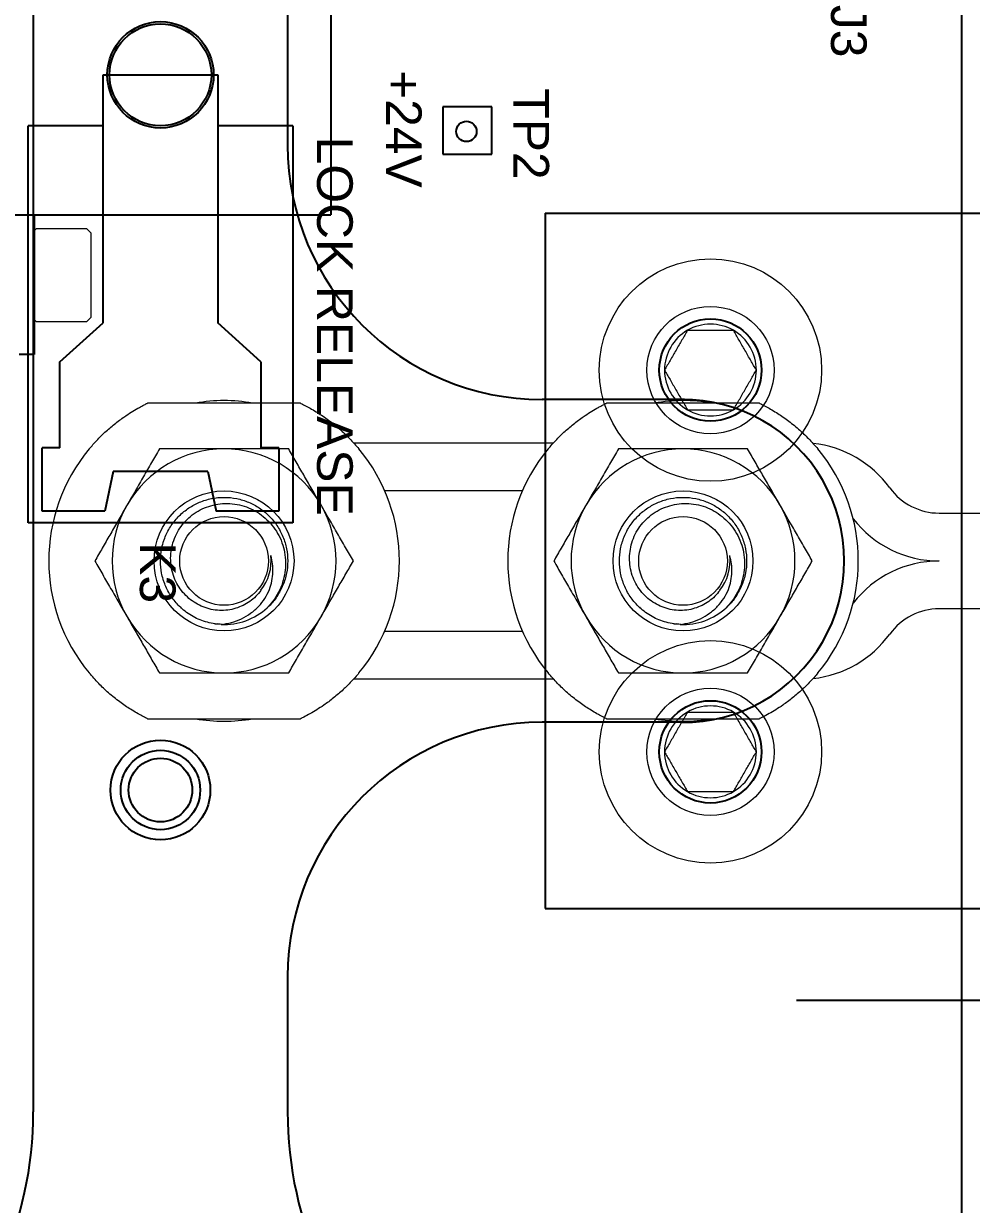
# Model space of a CAD drawing. Header units: inches. Extents: x 1.3 to 19.8, y 1.7 to 13.
# Drawn here: x 14.288 to 16.15, y 5.663 to 7.983 of the extents above; entities that cross this region are included whole.
import ezdxf

# ---------------------------------------------------------------- set-up
doc = ezdxf.new("R2010")
doc.units = ezdxf.units.IN
doc.header["$MEASUREMENT"] = 0
doc.linetypes.add('SLD-Solid', pattern=[0])
for name, color, linetype in [('45-1523-1', 80, 'Continuous'), ('Clamp', 30, 'Continuous'), ('Fastener', 134, 'Continuous'), ('Panel', 1, 'Continuous'), ('Solenoid', 6, 'Continuous'), ('Text', 50, 'Continuous')]:
    doc.layers.add(name, color=color, linetype=linetype)
doc.styles.get("Standard").update_dxf_attribs({"font": 'arial.ttf'})

msp = doc.modelspace()

# ---------------------------------------------------------------- linework, layer by layer
at = {"layer": '45-1523-1'}
for p, q in [((16.1315, 3.2522), (16.1315, 11.0022)), ((14.444, 7.3952), (14.444, 7.8822)), ((14.444, 7.8822), (14.669, 7.8822)), ((14.669, 7.8822), (14.669, 7.3952)), ((15.1115, 7.8192), (15.1115, 7.7262)), ((15.2075, 7.8192), (15.1115, 7.8192)), ((15.2075, 7.7262), (15.2075, 7.8192)), ((14.2965, 7.0022), (14.2965, 7.7822)), ((14.444, 7.7822), (14.2965, 7.7822)), ((14.8165, 7.7822), (14.669, 7.7822)), ((14.8165, 7.7822), (14.8165, 7.0022)), ((15.1115, 7.7262), (15.2075, 7.7262)), ((14.359, 7.3182), (14.444, 7.3952)), ((14.754, 7.3182), (14.669, 7.3952)), ((14.359, 7.1492), (14.359, 7.3182)), ((14.754, 7.3182), (14.754, 7.1492)), ((14.324, 7.0252), (14.324, 7.1492)), ((14.359, 7.1492), (14.324, 7.1492)), ((14.789, 7.1492), (14.754, 7.1492)), ((14.789, 7.1492), (14.789, 7.0252)), ((14.4635, 7.1032), (14.447, 7.0252)), ((14.6495, 7.1032), (14.4635, 7.1032)), ((14.6495, 7.1032), (14.666, 7.0252)), ((14.447, 7.0252), (14.324, 7.0252)), ((14.789, 7.0252), (14.666, 7.0252)), ((14.8165, 7.0022), (14.2965, 7.0022))]:
    msp.add_line(p, q, dxfattribs=at)
for centre, radius in [((15.1578, 7.771), 0.02), ((14.5565, 6.4772), 0.078)]:
    msp.add_circle(centre, radius, dxfattribs=at)
at = {"layer": 'Clamp'}
for p, q in [((14.8065, 8.7011), (14.8065, 7.7442)), ((14.3065, 8.0091), (14.3065, 5.8453)), ((15.5863, 7.2442), (15.3065, 7.2442)), ((15.5863, 6.6102), (15.3065, 6.6102)), ((14.8065, 6.1102), (14.8065, 5.8453))]:
    msp.add_line(p, q, dxfattribs=at)
at = {"layer": 'Clamp', "linetype": 'Continuous', "lineweight": 0}
for p, q in [((14.8318, 7.2372), (14.5313, 7.2372)), ((15.7337, 7.2372), (15.4332, 7.2372)), ((14.9361, 7.1592), (15.3289, 7.1592)), ((15.2678, 7.0652), (14.9972, 7.0652)), ((16.087, 7.0212), (16.8165, 7.0212)), ((14.5632, 6.9656), (14.5627, 6.966)), ((15.4652, 6.9656), (15.4647, 6.966)), ((14.5627, 6.8883), (14.5632, 6.8887)), ((15.4647, 6.8883), (15.4652, 6.8887)), ((14.5962, 6.8363), (14.5975, 6.8347)), ((15.4982, 6.8363), (15.4994, 6.8347)), ((16.8165, 6.8332), (16.087, 6.8332)), ((14.6782, 6.8025), (14.6695, 6.8034)), ((15.5801, 6.8025), (15.5715, 6.8034)), ((14.9972, 6.7892), (15.2678, 6.7892)), ((15.329, 6.6952), (14.9361, 6.6952)), ((14.5313, 6.6172), (14.8318, 6.6172)), ((15.4332, 6.6172), (15.7337, 6.6172))]:
    msp.add_line(p, q, dxfattribs=at)
at = {"layer": 'Clamp', "linetype": 'Continuous', "lineweight": 0, "flags": 128}
for points in [[(14.6757, 6.8023), (14.6645, 6.8033), (14.663, 6.8035)], [(15.5777, 6.8023), (15.5665, 6.8033), (15.5649, 6.8035)]]:
    msp.add_lwpolyline(points, dxfattribs=at)
at = {"layer": 'Clamp', "linetype": 'Continuous', "lineweight": 0}
for centre, radius in [((14.6815, 6.9272), 0.1375), ((15.5835, 6.9272), 0.1375), ((14.6815, 6.9272), 0.0871), ((14.6815, 6.9272), 0.0871), ((15.5835, 6.9272), 0.0871), ((15.5835, 6.9272), 0.0871)]:
    msp.add_circle(centre, radius, dxfattribs=at)
at = {"layer": 'Clamp'}
msp.add_circle((14.5565, 6.4772), 0.098, dxfattribs=at)
for centre, radius, start, end in [((15.3065, 7.7442), 0.5, 180, 270), ((15.5835, 6.9272), 0.317, 269.4871, 90.5129), ((15.3065, 6.1102), 0.5, 90, 180), ((13.5565, 5.8453), 0.75, 311.321, 0), ((15.5565, 5.8453), 0.75, 180, 228.679)]:
    msp.add_arc(centre, radius, start, end, dxfattribs=at)
at = {"layer": 'Clamp', "linetype": 'Continuous', "lineweight": 0}
for centre, radius, start, end in [((14.6815, 6.9272), 0.315, 90, 100.2222), ((14.6815, 6.9272), 0.315, 79.7778, 90), ((15.5835, 6.9272), 0.315, 90, 100.2222), ((15.5835, 6.9272), 0.315, 79.7778, 90), ((14.6815, 6.9272), 0.3445, 140.3104, 219.6896), ((14.6815, 6.9272), 0.22, 90, 150), ((14.6815, 6.9272), 0.22, 30, 90), ((14.6815, 6.9272), 0.3445, 320.3104, 39.6896), ((15.5835, 6.9272), 0.3445, 140.3104, 219.6896), ((15.5835, 6.9272), 0.22, 90, 150), ((15.5835, 6.9272), 0.22, 30, 90), ((15.8165, 6.9452), 0.214, 35.9321, 83.9571), ((15.5835, 6.9272), 0.3445, 320.3104, 39.6896), ((16.087, 7.1412), 0.12, 215.9321, 270), ((14.6815, 6.9272), 0.22, 150, 210), ((14.6815, 6.9272), 0.22, 330, 30), ((15.5835, 6.9272), 0.22, 150, 210), ((15.5835, 6.9272), 0.22, 330, 30), ((16.087, 7.1412), 0.214, 217.7843, 270), ((14.6815, 6.9272), 0.0925, 321.4009, 6.4519), ((15.5835, 6.9272), 0.0925, 321.4009, 6.4519), ((16.087, 6.7132), 0.214, 90, 142.2157), ((14.6815, 6.9272), 0.125, 267.3271, 312.7445), ((15.5835, 6.9272), 0.125, 267.3271, 312.7445), ((16.087, 6.7132), 0.12, 90, 144.0679), ((14.6815, 6.9272), 0.22, 210, 270), ((14.6815, 6.9272), 0.22, 270, 330), ((15.5835, 6.9272), 0.22, 210, 270), ((15.5835, 6.9272), 0.22, 270, 330), ((15.8165, 6.9092), 0.214, 276.0627, 324.0679), ((14.6815, 6.9272), 0.315, 259.7778, 280.2222), ((15.5835, 6.9272), 0.315, 259.7778, 280.2222)]:
    msp.add_arc(centre, radius, start, end, dxfattribs=at)
for points, knots in [([(14.4165, 7.1472), (14.4214, 7.1529), (14.4313, 7.1644), (14.4481, 7.1809), (14.4663, 7.1965), (14.4838, 7.2095), (14.4992, 7.2196), (14.5104, 7.2262), (14.5188, 7.2308), (14.5256, 7.2344), (14.5305, 7.2368), (14.5311, 7.2371), (14.5313, 7.2372)], [0, 0, 0, 0, 0.121921, 0.24654, 0.387625, 0.531601, 0.635216, 0.740398, 0.799933, 0.860369, 0.947583, 1, 1, 1, 1]), ([(14.8318, 7.2372), (14.8323, 7.2369), (14.8335, 7.2363), (14.8422, 7.232), (14.8533, 7.2259), (14.8681, 7.217), (14.8868, 7.2043), (14.9082, 7.1871), (14.9285, 7.168), (14.9406, 7.1541), (14.9466, 7.1472)], [0, 0, 0, 0, 0.080226, 0.185456, 0.279715, 0.374206, 0.537738, 0.701359, 0.85078, 1, 1, 1, 1]), ([(15.3184, 7.1472), (15.3233, 7.1529), (15.3333, 7.1644), (15.3501, 7.1809), (15.3683, 7.1965), (15.3857, 7.2095), (15.4012, 7.2196), (15.4123, 7.2262), (15.4208, 7.2308), (15.4275, 7.2344), (15.4324, 7.2368), (15.433, 7.2371), (15.4332, 7.2372)], [0, 0, 0, 0, 0.121921, 0.24654, 0.387625, 0.531601, 0.635216, 0.740398, 0.799933, 0.860369, 0.947583, 1, 1, 1, 1]), ([(15.7337, 7.2372), (15.7343, 7.2369), (15.7355, 7.2363), (15.7442, 7.232), (15.7552, 7.2259), (15.77, 7.217), (15.7887, 7.2043), (15.8101, 7.1871), (15.8304, 7.168), (15.8425, 7.1541), (15.8486, 7.1472)], [0, 0, 0, 0, 0.080226, 0.185456, 0.279715, 0.374206, 0.537738, 0.701359, 0.85078, 1, 1, 1, 1]), ([(14.5545, 7.1472), (14.5494, 7.1383), (14.5391, 7.1205), (14.5234, 7.0932), (14.5073, 7.0654), (14.4965, 7.0466), (14.491, 7.0372)], [0, 0, 0, 0, 0.247269, 0.495363, 0.746874, 1, 1, 1, 1]), ([(14.6815, 7.1472), (14.6718, 7.1472), (14.6455, 7.1472), (14.6028, 7.1472), (14.5707, 7.1472), (14.5545, 7.1472)], [0, 0, 0, 0, 0.227076, 0.611316, 1, 1, 1, 1]), ([(14.8086, 7.1472), (14.8001, 7.1472), (14.7752, 7.1472), (14.7414, 7.1472), (14.7074, 7.1472), (14.6902, 7.1472), (14.6815, 7.1472)], [0, 0, 0, 0, 0.20488, 0.599678, 0.799417, 1, 1, 1, 1]), ([(14.8721, 7.0372), (14.8706, 7.0398), (14.8641, 7.0509), (14.8527, 7.0707), (14.8379, 7.0963), (14.8232, 7.1219), (14.8134, 7.1387), (14.8086, 7.1472)], [0, 0, 0, 0, 0.070035, 0.299797, 0.530821, 0.76502, 1, 1, 1, 1]), ([(15.4565, 7.1472), (15.4513, 7.1383), (15.4411, 7.1205), (15.4253, 7.0932), (15.4092, 7.0654), (15.3984, 7.0466), (15.393, 7.0372)], [0, 0, 0, 0, 0.247269, 0.495363, 0.746874, 1, 1, 1, 1]), ([(15.5835, 7.1472), (15.5737, 7.1472), (15.5475, 7.1472), (15.5047, 7.1472), (15.4726, 7.1472), (15.4565, 7.1472)], [0, 0, 0, 0, 0.227076, 0.611316, 1, 1, 1, 1]), ([(15.7105, 7.1472), (15.702, 7.1472), (15.6772, 7.1472), (15.6433, 7.1472), (15.6093, 7.1472), (15.5921, 7.1472), (15.5835, 7.1472)], [0, 0, 0, 0, 0.20488, 0.599678, 0.799417, 1, 1, 1, 1]), ([(15.774, 7.0372), (15.7725, 7.0398), (15.7661, 7.0509), (15.7547, 7.0707), (15.7399, 7.0963), (15.7251, 7.1219), (15.7154, 7.1387), (15.7105, 7.1472)], [0, 0, 0, 0, 0.070035, 0.299797, 0.530821, 0.76502, 1, 1, 1, 1]), ([(14.6757, 6.8023), (14.6653, 6.8035), (14.6449, 6.806), (14.6168, 6.8189), (14.5941, 6.8364), (14.577, 6.8571), (14.5652, 6.8792), (14.5581, 6.9029), (14.5558, 6.9272), (14.5581, 6.9514), (14.5652, 6.9751), (14.577, 6.9972), (14.5928, 7.0164), (14.6118, 7.0318), (14.6332, 7.0433), (14.6567, 7.0505), (14.6815, 7.053), (14.7064, 7.0505), (14.7299, 7.0433), (14.7513, 7.0318), (14.7702, 7.0164), (14.7861, 6.9972), (14.7979, 6.9751), (14.805, 6.9514), (14.8073, 6.9272), (14.805, 6.9029), (14.7979, 6.8792), (14.7859, 6.8574), (14.7754, 6.8431), (14.7683, 6.8374), (14.7677, 6.8369)], [0, 0, 0, 0, 0.0456705, 0.0897071, 0.1340027, 0.1704346, 0.2071119, 0.2433015, 0.2783272, 0.3133528, 0.3495425, 0.3862198, 0.4226516, 0.4581338, 0.4928334, 0.5287051, 0.5653002, 0.6018953, 0.6377671, 0.6724667, 0.7079488, 0.7443807, 0.781058, 0.8172476, 0.8522733, 0.8872989, 0.9234886, 0.9601659, 0.9965977, 1, 1, 1, 1]), ([(15.5777, 6.8023), (15.5673, 6.8035), (15.5469, 6.806), (15.5187, 6.8189), (15.4961, 6.8364), (15.4789, 6.8571), (15.4671, 6.8792), (15.46, 6.9029), (15.4577, 6.9272), (15.46, 6.9514), (15.4671, 6.9751), (15.4789, 6.9972), (15.4948, 7.0164), (15.5137, 7.0318), (15.5351, 7.0433), (15.5586, 7.0505), (15.5835, 7.053), (15.6084, 7.0505), (15.6318, 7.0433), (15.6533, 7.0318), (15.6722, 7.0164), (15.688, 6.9972), (15.6998, 6.9751), (15.7069, 6.9514), (15.7093, 6.9272), (15.7069, 6.9029), (15.6999, 6.8792), (15.6878, 6.8574), (15.6774, 6.8431), (15.6703, 6.8374), (15.6697, 6.8369)], [0, 0, 0, 0, 0.0456705, 0.0897071, 0.1340027, 0.1704346, 0.2071119, 0.2433015, 0.2783272, 0.3133528, 0.3495425, 0.3862198, 0.4226516, 0.4581338, 0.4928334, 0.5287051, 0.5653002, 0.6018953, 0.6377671, 0.6724667, 0.7079488, 0.7443807, 0.781058, 0.8172476, 0.8522733, 0.8872989, 0.9234886, 0.9601659, 0.9965977, 1, 1, 1, 1]), ([(14.491, 7.0372), (14.4895, 7.0346), (14.4831, 7.0234), (14.4717, 7.0037), (14.4569, 6.978), (14.4421, 6.9524), (14.4324, 6.9356), (14.4275, 6.9272)], [0, 0, 0, 0, 0.070035, 0.299797, 0.530821, 0.76502, 1, 1, 1, 1]), ([(14.7539, 6.8694), (14.7507, 6.8654), (14.7443, 6.8573), (14.7324, 6.8474), (14.719, 6.8395), (14.7044, 6.8337), (14.6887, 6.8303), (14.6724, 6.8296), (14.6561, 6.8317), (14.6404, 6.8364), (14.6257, 6.8437), (14.6122, 6.8534), (14.6003, 6.8653), (14.5904, 6.8792), (14.5828, 6.8948), (14.578, 6.9113), (14.5761, 6.9286), (14.577, 6.946), (14.5807, 6.9633), (14.5873, 6.9799), (14.5966, 6.9954), (14.6085, 7.0091), (14.6226, 7.0207), (14.6384, 7.0298), (14.6558, 7.0363), (14.674, 7.04), (14.693, 7.0405), (14.7118, 7.0379), (14.7301, 7.0321), (14.7471, 7.0233), (14.7626, 7.0118), (14.7761, 6.9979), (14.7874, 6.9815), (14.7958, 6.9635), (14.801, 6.9441), (14.803, 6.9242), (14.8016, 6.9042), (14.797, 6.8845), (14.789, 6.8654), (14.7787, 6.8488), (14.7702, 6.8395), (14.7664, 6.8354)], [0, 0, 0, 0, 0.021792, 0.044215, 0.066002, 0.088361, 0.111233, 0.134758, 0.1578, 0.181511, 0.204552, 0.228215, 0.252123, 0.276703, 0.300997, 0.325995, 0.350289, 0.375255, 0.400209, 0.425851, 0.451396, 0.477682, 0.503227, 0.529497, 0.555503, 0.582217, 0.609014, 0.636588, 0.663385, 0.690953, 0.718019, 0.745813, 0.773861, 0.802723, 0.830771, 0.859632, 0.887765, 0.916647, 0.945947, 0.976097, 1, 1, 1, 1]), ([(14.9356, 6.9272), (14.9304, 6.936), (14.9202, 6.9538), (14.9044, 6.9811), (14.8884, 7.009), (14.8775, 7.0277), (14.8721, 7.0372)], [0, 0, 0, 0, 0.247269, 0.495363, 0.746874, 1, 1, 1, 1]), ([(15.393, 7.0372), (15.3915, 7.0346), (15.385, 7.0234), (15.3736, 7.0037), (15.3588, 6.978), (15.344, 6.9524), (15.3343, 6.9356), (15.3295, 6.9272)], [0, 0, 0, 0, 0.070035, 0.299797, 0.530821, 0.76502, 1, 1, 1, 1]), ([(15.6558, 6.8694), (15.6527, 6.8654), (15.6463, 6.8573), (15.6343, 6.8474), (15.621, 6.8395), (15.6063, 6.8337), (15.5906, 6.8303), (15.5744, 6.8296), (15.558, 6.8317), (15.5424, 6.8364), (15.5276, 6.8437), (15.5142, 6.8534), (15.5022, 6.8653), (15.4923, 6.8792), (15.4848, 6.8948), (15.48, 6.9113), (15.478, 6.9286), (15.4789, 6.946), (15.4826, 6.9633), (15.4892, 6.9799), (15.4986, 6.9954), (15.5105, 7.0091), (15.5246, 7.0207), (15.5404, 7.0298), (15.5577, 7.0363), (15.576, 7.04), (15.595, 7.0405), (15.6138, 7.0379), (15.6321, 7.0321), (15.649, 7.0233), (15.6645, 7.0118), (15.678, 6.9979), (15.6893, 6.9815), (15.6977, 6.9635), (15.703, 6.9441), (15.7049, 6.9242), (15.7035, 6.9042), (15.699, 6.8845), (15.691, 6.8654), (15.6807, 6.8488), (15.6721, 6.8395), (15.6683, 6.8354)], [0, 0, 0, 0, 0.021792, 0.044215, 0.066002, 0.088361, 0.111233, 0.134758, 0.1578, 0.181511, 0.204552, 0.228215, 0.252123, 0.276703, 0.300997, 0.325995, 0.350289, 0.375255, 0.400209, 0.425851, 0.451396, 0.477682, 0.503227, 0.529497, 0.555503, 0.582217, 0.609014, 0.636588, 0.663385, 0.690953, 0.718019, 0.745813, 0.773861, 0.802723, 0.830771, 0.859632, 0.887765, 0.916647, 0.945947, 0.976097, 1, 1, 1, 1]), ([(15.8375, 6.9272), (15.8324, 6.936), (15.8221, 6.9538), (15.8064, 6.9811), (15.7903, 7.009), (15.7795, 7.0277), (15.774, 7.0372)], [0, 0, 0, 0, 0.247269, 0.495363, 0.746874, 1, 1, 1, 1]), ([(14.6757, 6.8023), (14.6825, 6.8034), (14.6963, 6.8056), (14.7158, 6.8132), (14.734, 6.824), (14.7496, 6.8374), (14.7622, 6.8534), (14.7708, 6.8704), (14.7761, 6.8881), (14.778, 6.9051), (14.7774, 6.9219), (14.7748, 6.9323), (14.7735, 6.9376)], [0, 0, 0, 0, 0.107925, 0.218981, 0.326905, 0.43817, 0.540023, 0.645604, 0.736847, 0.830738, 0.914289, 1, 1, 1, 1]), ([(15.5777, 6.8023), (15.5845, 6.8034), (15.5983, 6.8056), (15.6178, 6.8132), (15.6359, 6.824), (15.6516, 6.8374), (15.6641, 6.8534), (15.6728, 6.8704), (15.678, 6.8881), (15.68, 6.9051), (15.6794, 6.9219), (15.6768, 6.9323), (15.6754, 6.9376)], [0, 0, 0, 0, 0.107925, 0.218981, 0.326905, 0.43817, 0.540023, 0.645604, 0.736847, 0.830738, 0.914289, 1, 1, 1, 1]), ([(14.4275, 6.9272), (14.4326, 6.9183), (14.4429, 6.9005), (14.4587, 6.8732), (14.4747, 6.8454), (14.4856, 6.8266), (14.491, 6.8172)], [0, 0, 0, 0, 0.247269, 0.495363, 0.746874, 1, 1, 1, 1]), ([(14.8721, 6.8172), (14.8736, 6.8198), (14.88, 6.8309), (14.8914, 6.8507), (14.9062, 6.8763), (14.921, 6.9019), (14.9307, 6.9187), (14.9356, 6.9272)], [0, 0, 0, 0, 0.070035, 0.299797, 0.530821, 0.76502, 1, 1, 1, 1]), ([(15.3295, 6.9272), (15.3346, 6.9183), (15.3448, 6.9005), (15.3606, 6.8732), (15.3767, 6.8454), (15.3875, 6.8266), (15.393, 6.8172)], [0, 0, 0, 0, 0.247269, 0.495363, 0.746874, 1, 1, 1, 1]), ([(15.774, 6.8172), (15.7755, 6.8198), (15.782, 6.8309), (15.7934, 6.8507), (15.8082, 6.8763), (15.8229, 6.9019), (15.8326, 6.9187), (15.8375, 6.9272)], [0, 0, 0, 0, 0.070035, 0.299797, 0.530821, 0.76502, 1, 1, 1, 1]), ([(14.491, 6.8172), (14.4925, 6.8146), (14.499, 6.8034), (14.5104, 6.7837), (14.5252, 6.758), (14.5399, 6.7324), (14.5497, 6.7156), (14.5545, 6.7072)], [0, 0, 0, 0, 0.070035, 0.299797, 0.530821, 0.76502, 1, 1, 1, 1]), ([(14.8086, 6.7072), (14.8137, 6.716), (14.824, 6.7338), (14.8397, 6.7611), (14.8558, 6.789), (14.8666, 6.8077), (14.8721, 6.8172)], [0, 0, 0, 0, 0.247269, 0.495363, 0.746874, 1, 1, 1, 1]), ([(15.393, 6.8172), (15.3945, 6.8146), (15.4009, 6.8034), (15.4123, 6.7837), (15.4271, 6.758), (15.4419, 6.7324), (15.4516, 6.7156), (15.4565, 6.7072)], [0, 0, 0, 0, 0.070035, 0.299797, 0.530821, 0.76502, 1, 1, 1, 1]), ([(15.7105, 6.7072), (15.7156, 6.716), (15.7259, 6.7338), (15.7417, 6.7611), (15.7577, 6.789), (15.7686, 6.8077), (15.774, 6.8172)], [0, 0, 0, 0, 0.247269, 0.495363, 0.746874, 1, 1, 1, 1]), ([(14.5313, 6.6172), (14.5308, 6.6174), (14.53, 6.6178), (14.5253, 6.6202), (14.519, 6.6234), (14.5098, 6.6284), (14.4952, 6.6372), (14.4763, 6.65), (14.4551, 6.6671), (14.4347, 6.6862), (14.4226, 6.7001), (14.4165, 6.7072)], [0, 0, 0, 0, 0.0802019, 0.1322421, 0.1857291, 0.2789298, 0.3744088, 0.5356536, 0.7014444, 0.848623, 1, 1, 1, 1]), ([(14.5545, 6.7072), (14.5705, 6.7072), (14.6026, 6.7072), (14.6453, 6.7072), (14.6718, 6.7072), (14.6815, 6.7072)], [0, 0, 0, 0, 0.3845964, 0.7729234, 1, 1, 1, 1]), ([(14.6815, 6.7072), (14.6985, 6.7072), (14.7327, 6.7072), (14.775, 6.7072), (14.8001, 6.7072), (14.8086, 6.7072)], [0, 0, 0, 0, 0.394523, 0.795077, 1, 1, 1, 1]), ([(14.9466, 6.7072), (14.9417, 6.7014), (14.9317, 6.6899), (14.9149, 6.6734), (14.8967, 6.6577), (14.8792, 6.6448), (14.8638, 6.6347), (14.8502, 6.6266), (14.8389, 6.6207), (14.8326, 6.6176), (14.832, 6.6173), (14.8318, 6.6172)], [0, 0, 0, 0, 0.123246, 0.246594, 0.389151, 0.531727, 0.636222, 0.740584, 0.860336, 0.947571, 1, 1, 1, 1]), ([(15.4332, 6.6172), (15.4327, 6.6174), (15.4319, 6.6178), (15.4272, 6.6202), (15.421, 6.6234), (15.4117, 6.6284), (15.3971, 6.6372), (15.3783, 6.65), (15.357, 6.6671), (15.3366, 6.6862), (15.3245, 6.7001), (15.3184, 6.7072)], [0, 0, 0, 0, 0.0802019, 0.1322421, 0.1857291, 0.2789298, 0.3744088, 0.5356536, 0.7014444, 0.848623, 1, 1, 1, 1]), ([(15.4565, 6.7072), (15.4725, 6.7072), (15.5046, 6.7072), (15.5473, 6.7072), (15.5737, 6.7072), (15.5835, 6.7072)], [0, 0, 0, 0, 0.3845964, 0.7729234, 1, 1, 1, 1]), ([(15.5835, 6.7072), (15.6004, 6.7072), (15.6346, 6.7072), (15.6769, 6.7072), (15.702, 6.7072), (15.7105, 6.7072)], [0, 0, 0, 0, 0.394523, 0.795077, 1, 1, 1, 1]), ([(15.8486, 6.7072), (15.8436, 6.7014), (15.8336, 6.6899), (15.8168, 6.6734), (15.7986, 6.6577), (15.7812, 6.6448), (15.7658, 6.6347), (15.7521, 6.6266), (15.7409, 6.6207), (15.7345, 6.6176), (15.7339, 6.6173), (15.7337, 6.6172)], [0, 0, 0, 0, 0.123246, 0.246594, 0.389151, 0.531727, 0.636222, 0.740584, 0.860336, 0.947571, 1, 1, 1, 1])]:
    msp.add_open_spline(points, degree=3, knots=knots, dxfattribs=at)
at = {"layer": 'Fastener', "color": 5}
for p, q in [((15.3124, 7.6102), (17.0625, 7.6102)), ((15.3124, 6.2442), (17.0625, 6.2442))]:
    msp.add_line(p, q, dxfattribs=at)
at = {"layer": 'Fastener'}
for p, q in [((14.3085, 7.6071), (14.3085, 7.3325)), ((14.3085, 7.3325), (14.2785, 7.3325))]:
    msp.add_line(p, q, dxfattribs=at)
at = {"layer": 'Fastener', "linetype": 'SLD-Solid', "lineweight": 15}
for p, q in [((14.3085, 7.5754), (14.3131, 7.58)), ((14.3085, 7.5754), (14.3085, 7.4885)), ((14.3131, 7.58), (14.4114, 7.58)), ((14.4114, 7.58), (14.4205, 7.5708)), ((14.4205, 7.4885), (14.4205, 7.5708)), ((14.3085, 7.4885), (14.3085, 7.4015)), ((14.4205, 7.4061), (14.4205, 7.4885)), ((14.3131, 7.397), (14.3085, 7.4015)), ((14.4205, 7.4061), (14.4114, 7.397)), ((14.4114, 7.397), (14.3131, 7.397))]:
    msp.add_line(p, q, dxfattribs=at)
for centre, radius in [((15.6374, 7.3022), 0.2185), ((15.6374, 7.3022), 0.125), ((15.6374, 6.5522), 0.2185), ((15.6374, 6.5522), 0.125)]:
    msp.add_circle(centre, radius, dxfattribs=at)
for centre, start, end in [((15.6374, 7.3022), 120, 180), ((15.6374, 7.3022), 60, 120), ((15.6374, 7.3022), 0, 60), ((15.6374, 7.3022), 180, 240), ((15.6374, 7.3022), 300, 0), ((15.6374, 7.3022), 240, 300), ((15.6374, 6.5522), 60, 120), ((15.6374, 6.5522), 120, 180), ((15.6374, 6.5522), 0, 60), ((15.6374, 6.5522), 180, 240), ((15.6374, 6.5522), 300, 0), ((15.6374, 6.5522), 240, 300)]:
    msp.add_arc(centre, 0.0902, start, end, dxfattribs=at)
for points, knots in [([(15.5923, 7.3803), (15.5888, 7.3742), (15.5852, 7.3679), (15.5796, 7.3582), (15.5777, 7.355), (15.5738, 7.3482), (15.5718, 7.3448), (15.5659, 7.3346), (15.562, 7.3278), (15.5544, 7.3146), (15.5508, 7.3083), (15.5472, 7.3022)], [0, 0, 0, 0, 0.25, 0.25, 0.375, 0.375, 0.5, 0.5, 0.75, 0.75, 1, 1, 1, 1]), ([(15.5923, 7.3803), (15.5993, 7.3803), (15.6067, 7.3803), (15.6217, 7.3803), (15.6295, 7.3803), (15.6454, 7.3803), (15.6531, 7.3803), (15.6682, 7.3803), (15.6756, 7.3803), (15.6825, 7.3803)], [0, 0, 0, 0, 0.25, 0.25, 0.5, 0.5, 0.75, 0.75, 1, 1, 1, 1]), ([(15.7276, 7.3022), (15.7241, 7.3083), (15.7205, 7.3145), (15.7149, 7.3242), (15.713, 7.3275), (15.7091, 7.3342), (15.7071, 7.3377), (15.7012, 7.3479), (15.6974, 7.3546), (15.6897, 7.3678), (15.6861, 7.3742), (15.6825, 7.3803)], [0, 0, 0, 0, 0.25, 0.25, 0.375, 0.375, 0.5, 0.5, 0.75, 0.75, 1, 1, 1, 1]), ([(15.5472, 7.3022), (15.5507, 7.2961), (15.5543, 7.2898), (15.5599, 7.2801), (15.5618, 7.2768), (15.5657, 7.2701), (15.5677, 7.2667), (15.5736, 7.2564), (15.5775, 7.2497), (15.5851, 7.2365), (15.5888, 7.2302), (15.5923, 7.224)], [0, 0, 0, 0, 0.25, 0.25, 0.375, 0.375, 0.5, 0.5, 0.75, 0.75, 1, 1, 1, 1]), ([(15.6825, 7.224), (15.6861, 7.2301), (15.6897, 7.2364), (15.6953, 7.2461), (15.6972, 7.2494), (15.701, 7.2561), (15.703, 7.2595), (15.7089, 7.2698), (15.7128, 7.2765), (15.7204, 7.2897), (15.7241, 7.296), (15.7276, 7.3022)], [0, 0, 0, 0, 0.25, 0.25, 0.375, 0.375, 0.5, 0.5, 0.75, 0.75, 1, 1, 1, 1]), ([(15.5923, 7.224), (15.5993, 7.224), (15.6067, 7.224), (15.6217, 7.224), (15.6295, 7.224), (15.6454, 7.224), (15.6531, 7.224), (15.6682, 7.224), (15.6756, 7.224), (15.6825, 7.224)], [0, 0, 0, 0, 0.25, 0.25, 0.5, 0.5, 0.75, 0.75, 1, 1, 1, 1]), ([(15.5923, 6.6303), (15.5888, 6.6242), (15.5852, 6.6179), (15.5796, 6.6082), (15.5777, 6.605), (15.5738, 6.5982), (15.5718, 6.5948), (15.5659, 6.5846), (15.562, 6.5778), (15.5544, 6.5646), (15.5508, 6.5583), (15.5472, 6.5522)], [0, 0, 0, 0, 0.25, 0.25, 0.375, 0.375, 0.5, 0.5, 0.75, 0.75, 1, 1, 1, 1]), ([(15.5923, 6.6303), (15.5993, 6.6303), (15.6067, 6.6303), (15.6217, 6.6303), (15.6295, 6.6303), (15.6454, 6.6303), (15.6531, 6.6303), (15.6682, 6.6303), (15.6756, 6.6303), (15.6825, 6.6303)], [0, 0, 0, 0, 0.25, 0.25, 0.5, 0.5, 0.75, 0.75, 1, 1, 1, 1]), ([(15.7276, 6.5522), (15.7241, 6.5583), (15.7205, 6.5645), (15.7149, 6.5742), (15.713, 6.5775), (15.7091, 6.5842), (15.7071, 6.5877), (15.7012, 6.5979), (15.6974, 6.6046), (15.6897, 6.6178), (15.6861, 6.6242), (15.6825, 6.6303)], [0, 0, 0, 0, 0.25, 0.25, 0.375, 0.375, 0.5, 0.5, 0.75, 0.75, 1, 1, 1, 1]), ([(15.5472, 6.5522), (15.5507, 6.5461), (15.5543, 6.5398), (15.5599, 6.5301), (15.5618, 6.5268), (15.5657, 6.5201), (15.5677, 6.5167), (15.5736, 6.5064), (15.5775, 6.4997), (15.5851, 6.4865), (15.5888, 6.4802), (15.5923, 6.474)], [0, 0, 0, 0, 0.25, 0.25, 0.375, 0.375, 0.5, 0.5, 0.75, 0.75, 1, 1, 1, 1]), ([(15.6825, 6.474), (15.6861, 6.4801), (15.6897, 6.4864), (15.6953, 6.4961), (15.6972, 6.4994), (15.701, 6.5061), (15.703, 6.5095), (15.7089, 6.5198), (15.7128, 6.5265), (15.7204, 6.5397), (15.7241, 6.546), (15.7276, 6.5522)], [0, 0, 0, 0, 0.25, 0.25, 0.375, 0.375, 0.5, 0.5, 0.75, 0.75, 1, 1, 1, 1]), ([(15.5923, 6.474), (15.5993, 6.474), (15.6067, 6.474), (15.6217, 6.474), (15.6295, 6.474), (15.6454, 6.474), (15.6531, 6.474), (15.6682, 6.474), (15.6756, 6.474), (15.6825, 6.474)], [0, 0, 0, 0, 0.25, 0.25, 0.5, 0.5, 0.75, 0.75, 1, 1, 1, 1])]:
    msp.add_open_spline(points, degree=3, knots=knots, dxfattribs=at)
at = {"layer": 'Panel', "color": 5}
msp.add_line((15.3124, 7.6102), (15.3124, 6.2442), dxfattribs=at)
at = {"layer": 'Panel'}
for centre, radius in [((14.5565, 7.8822), 0.1045), ((15.6374, 7.3022), 0.1005), ((15.6374, 6.5522), 0.1005), ((14.5565, 6.4772), 0.0625)]:
    msp.add_circle(centre, radius, dxfattribs=at)
at = {"layer": 'Solenoid'}
for p in [(14.8915, 8.1572), (14.2215, 7.6071)]:
    msp.add_line(p, (14.8915, 7.6071), dxfattribs=at)
at = {"layer": 'Solenoid', "color": 5}
msp.add_line((15.8065, 6.0644), (19.3528, 6.0644), dxfattribs=at)
at = {"layer": 'Solenoid'}
msp.add_circle((14.5565, 7.8822), 0.1, dxfattribs=at)

# ---------------------------------------------------------------- texts
at = {"layer": 'Text'}
for s, p in [('J3', (15.8743, 8.0196)), ('+24V', (14.9997, 7.8915)), ('TP2', (15.2502, 7.8556)), ('LOCK RELEASE', (14.8643, 7.7607)), ('K3', (14.5161, 6.9639))]:
    msp.add_text(s, height=0.07, rotation=270, dxfattribs=at).set_placement(p)

doc.saveas('drawing.dxf')
